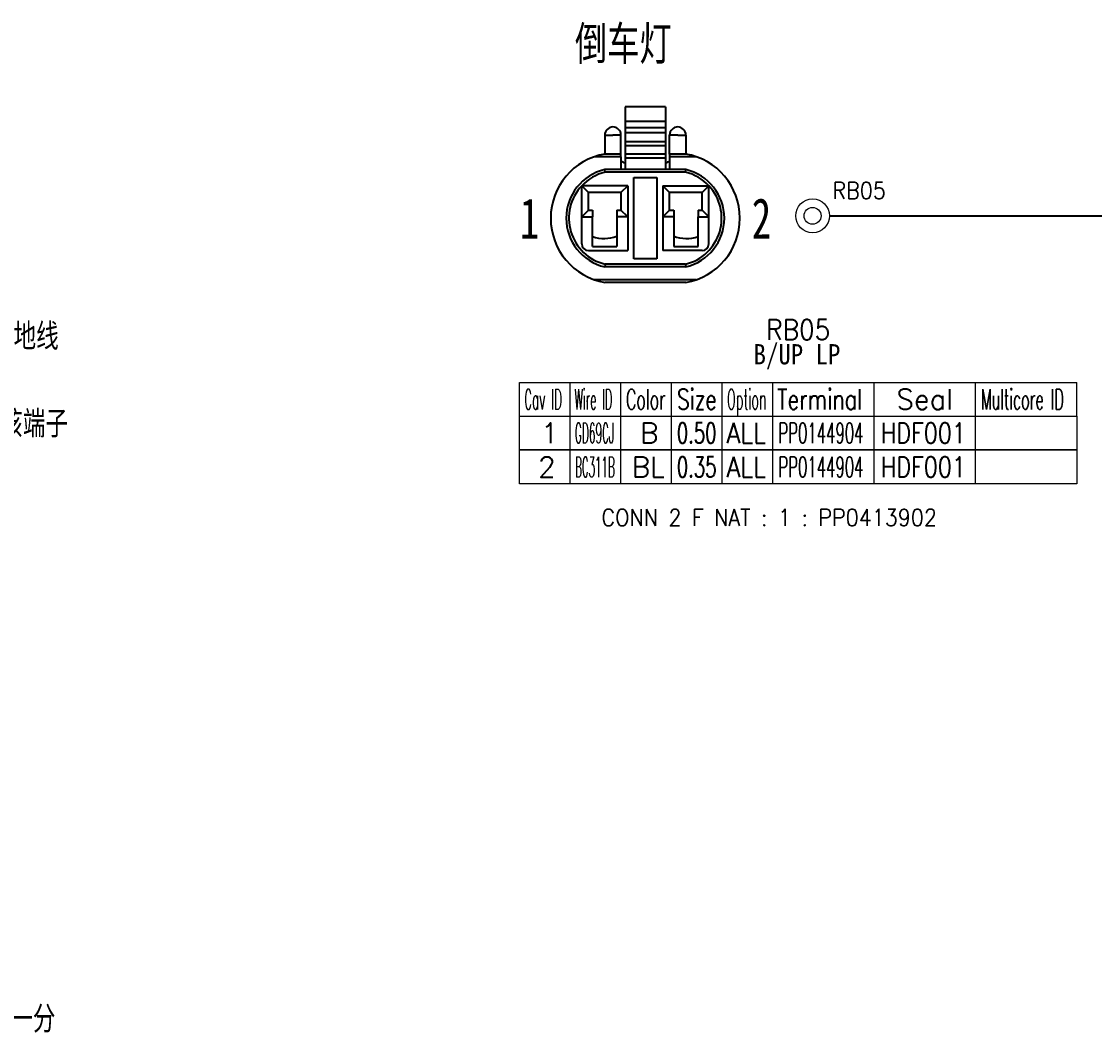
# Model space of a CAD drawing. Header units: inches. Extents: x 47316 to 59086, y 3141 to 11743.
# Drawn here: x 50454 to 50612.8, y 3552.2 to 3702 of the extents above; entities that cross this region are included whole.
import ezdxf

# ---------------------------------------------------------------- set-up
doc = ezdxf.new("R2010")
doc.units = ezdxf.units.IN
doc.header["$MEASUREMENT"] = 0
doc.styles.add('MtX_SimSun', font='')
doc.styles.get("Standard").update_dxf_attribs({"font": ''})
doc.styles.get('MtX_SimSun').set_extended_font_data('SimSun')
doc.styles.get('Standard').set_extended_font_data('SimSun')
doc.linetypes.add('_VH_FELT_TAPE', pattern='A,0.4,-0.7,["FELT",Standard,S=0.3,R=0,X=-0.5,Y=-0.15],-0.7', length=1.8)

msp = doc.modelspace()

# ---------------------------------------------------------------- linework, layer by layer
at = {"color": 0, "lineweight": -3, "ltscale": 0.075}
for p, q in [((50549.35, 3689.37), (50543.35, 3689.37)), ((50549.35, 3687.17), (50543.35, 3687.17)), ((50549.35, 3686.22), (50543.35, 3686.22)), ((50549.35, 3685.48), (50543.35, 3685.48)), ((50549.35, 3684.17), (50543.35, 3684.17)), ((50549.35, 3683.57), (50543.35, 3683.57)), ((50549.35, 3682.37), (50543.35, 3682.37)), ((50549.35, 3681.77), (50543.35, 3681.77))]:
    msp.add_line(p, q, dxfattribs=at)
at = {"color": 0, "lineweight": -3, "ltscale": 0.027502}
for p, q in [((50543.35, 3689.37), (50543.35, 3687.17)), ((50549.35, 3689.37), (50549.35, 3687.17))]:
    msp.add_line(p, q, dxfattribs=at)
at = {"color": 0, "lineweight": -3, "ltscale": 0.011819}
for p, q in [((50543.35, 3687.17), (50543.35, 3686.22)), ((50549.35, 3687.17), (50549.35, 3686.22))]:
    msp.add_line(p, q, dxfattribs=at)
at = {"color": 0, "lineweight": -3, "ltscale": 0.009348}
for p, q in [((50543.35, 3686.22), (50543.35, 3685.48)), ((50549.35, 3686.22), (50549.35, 3685.48))]:
    msp.add_line(p, q, dxfattribs=at)
at = {"color": 0, "lineweight": -3, "ltscale": 0.034998}
for p, q in [((50540.35, 3685.17), (50540.35, 3682.37)), ((50542.75, 3682.37), (50542.75, 3685.17)), ((50549.95, 3682.37), (50549.95, 3685.17)), ((50552.35, 3685.17), (50552.35, 3682.37))]:
    msp.add_line(p, q, dxfattribs=at)
at = {"color": 0, "lineweight": -3, "ltscale": 0.015001}
for p, q in [((50540.35, 3685.17), (50541.55, 3685.17)), ((50551.15, 3685.17), (50549.95, 3685.17))]:
    msp.add_line(p, q, dxfattribs=at)
at = {"color": 0, "lineweight": -3, "ltscale": 0.014999}
for p, q in [((50542.75, 3685.17), (50541.55, 3685.17)), ((50551.15, 3685.17), (50552.35, 3685.17)), ((50543.35, 3683.57), (50543.35, 3682.37)), ((50549.35, 3683.57), (50549.35, 3682.37))]:
    msp.add_line(p, q, dxfattribs=at)
at = {"color": 0, "lineweight": -3, "ltscale": 0.016333}
for p, q in [((50543.35, 3685.48), (50543.35, 3684.17)), ((50549.35, 3685.48), (50549.35, 3684.17))]:
    msp.add_line(p, q, dxfattribs=at)
at = {"color": 0, "lineweight": -3, "ltscale": 0.007498}
for p, q in [((50543.35, 3684.17), (50543.35, 3683.57)), ((50549.35, 3684.17), (50549.35, 3683.57))]:
    msp.add_line(p, q, dxfattribs=at)
at = {"color": 0, "lineweight": -3, "ltscale": 0.04928}
msp.add_line((50542.75, 3681.97), (50538.8, 3681.97), dxfattribs=at)
at = {"color": 0, "lineweight": -3, "ltscale": 0.03}
for p, q in [((50542.75, 3682.37), (50540.35, 3682.37)), ((50552.35, 3682.37), (50549.95, 3682.37))]:
    msp.add_line(p, q, dxfattribs=at)
at = {"color": 0, "lineweight": -3, "ltscale": 0.005002}
for p, q in [((50542.75, 3681.97), (50542.75, 3682.37)), ((50549.95, 3682.37), (50549.95, 3681.97))]:
    msp.add_line(p, q, dxfattribs=at)
at = {"color": 0, "lineweight": -3, "ltscale": 0.023749}
for p, q in [((50542.75, 3681.97), (50542.75, 3680.07)), ((50549.95, 3681.97), (50549.95, 3680.07))]:
    msp.add_line(p, q, dxfattribs=at)
at = {"color": 0, "lineweight": -3, "ltscale": 0.007501}
for p, q in [((50543.35, 3682.37), (50543.35, 3681.77)), ((50549.35, 3682.37), (50549.35, 3681.77)), ((50537.95, 3674.07), (50538.55, 3674.07)), ((50549.95, 3674.07), (50550.55, 3674.07))]:
    msp.add_line(p, q, dxfattribs=at)
at = {"color": 0, "lineweight": -3, "ltscale": 0.021249}
for p, q in [((50543.35, 3681.77), (50543.35, 3680.07)), ((50549.35, 3681.77), (50549.35, 3680.07))]:
    msp.add_line(p, q, dxfattribs=at)
at = {"color": 0, "lineweight": -3, "ltscale": 0.049281}
msp.add_line((50553.89, 3681.97), (50549.95, 3681.97), dxfattribs=at)
at = {"color": 0, "lineweight": -3, "ltscale": 0.15}
for p, q in [((50552.35, 3680.07), (50540.35, 3680.07)), ((50544.65, 3666.87), (50544.65, 3678.87)), ((50548.05, 3678.87), (50548.05, 3666.87)), ((50552.35, 3665.67), (50540.35, 3665.67)), ((50552.35, 3663.37), (50540.35, 3663.37))]:
    msp.add_line(p, q, dxfattribs=at)
at = {"color": 0, "lineweight": -3, "ltscale": 0.005037}
for p, q in [((50540.39, 3679.67), (50540.35, 3680.07)), ((50540.39, 3666.07), (50540.35, 3665.67))]:
    msp.add_line(p, q, dxfattribs=at)
at = {"color": 0, "lineweight": -3, "ltscale": 0.005036}
for p, q in [((50552.3, 3679.67), (50552.35, 3680.07)), ((50552.3, 3666.07), (50552.35, 3665.67))]:
    msp.add_line(p, q, dxfattribs=at)
at = {"color": 0, "lineweight": -3, "ltscale": 0.14882}
for p, q in [((50552.3, 3679.67), (50540.39, 3679.67)), ((50552.3, 3666.07), (50540.39, 3666.07))]:
    msp.add_line(p, q, dxfattribs=at)
at = {"color": 0, "lineweight": -3, "ltscale": 0.0425}
for p, q in [((50544.65, 3678.87), (50548.05, 3678.87)), ((50548.05, 3666.87), (50544.65, 3666.87))]:
    msp.add_line(p, q, dxfattribs=at)
at = {"color": 0, "lineweight": -3, "ltscale": 0.085001}
msp.add_line((50543.75, 3677.67), (50536.95, 3677.67), dxfattribs=at)
at = {"color": 0, "lineweight": -3, "ltscale": 0.017678}
for p, q in [((50536.95, 3677.67), (50537.95, 3676.67)), ((50543.75, 3677.67), (50542.75, 3676.67)), ((50548.95, 3677.67), (50549.95, 3676.67)), ((50555.75, 3677.67), (50554.75, 3676.67)), ((50536.95, 3673.07), (50537.95, 3674.07)), ((50543.75, 3673.07), (50542.75, 3674.07)), ((50548.95, 3673.07), (50549.95, 3674.07)), ((50555.75, 3673.07), (50554.75, 3674.07))]:
    msp.add_line(p, q, dxfattribs=at)
at = {"color": 0, "lineweight": -3, "ltscale": 7.62939e-05}
msp.add_line((50536.95, 3677.66), (50536.95, 3677.67), dxfattribs=at)
at = {"color": 0, "lineweight": -3, "ltscale": 0.107422}
msp.add_line((50536.95, 3669.07), (50536.95, 3677.66), dxfattribs=at)
at = {"color": 0, "lineweight": -3, "ltscale": 0.119998}
for p, q in [((50543.75, 3677.67), (50543.75, 3668.07)), ((50548.95, 3677.67), (50548.95, 3668.07))]:
    msp.add_line(p, q, dxfattribs=at)
at = {"color": 0, "lineweight": -3, "ltscale": 0.084927}
msp.add_line((50548.95, 3677.67), (50555.74, 3677.67), dxfattribs=at)
at = {"color": 0, "lineweight": -3, "ltscale": 7.32422e-05}
msp.add_line((50555.74, 3677.67), (50555.75, 3677.67), dxfattribs=at)
at = {"color": 0, "lineweight": -3, "ltscale": 0.107498}
msp.add_line((50555.75, 3669.07), (50555.75, 3677.67), dxfattribs=at)
at = {"color": 0, "lineweight": -3, "ltscale": 0.060001}
for p, q in [((50542.75, 3676.67), (50537.95, 3676.67)), ((50554.75, 3676.67), (50549.95, 3676.67))]:
    msp.add_line(p, q, dxfattribs=at)
at = {"color": 0, "lineweight": -3, "ltscale": 0.032498}
for p, q in [((50537.95, 3674.07), (50537.95, 3676.67)), ((50542.75, 3676.67), (50542.75, 3674.07)), ((50549.95, 3674.07), (50549.95, 3676.67)), ((50554.75, 3674.07), (50554.75, 3676.67))]:
    msp.add_line(p, q, dxfattribs=at)
at = {"color": 0, "lineweight": -3, "ltscale": 0.0125}
for p, q in [((50538.55, 3674.07), (50538.55, 3673.07)), ((50542.15, 3674.07), (50542.15, 3673.07)), ((50550.55, 3674.07), (50550.55, 3673.07)), ((50554.15, 3674.07), (50554.15, 3673.07))]:
    msp.add_line(p, q, dxfattribs=at)
at = {"color": 0, "lineweight": -3, "ltscale": 0.0075}
for p, q in [((50542.15, 3674.07), (50542.75, 3674.07)), ((50554.15, 3674.07), (50554.75, 3674.07))]:
    msp.add_line(p, q, dxfattribs=at)
at = {"color": 0, "lineweight": -3, "ltscale": 0.020001}
for p, q in [((50536.95, 3673.07), (50538.55, 3673.07)), ((50550.55, 3673.07), (50548.95, 3673.07))]:
    msp.add_line(p, q, dxfattribs=at)
at = {"color": 0, "lineweight": -3, "ltscale": 0.055002}
for p, q in [((50538.55, 3668.67), (50538.55, 3673.07)), ((50542.15, 3673.07), (50542.15, 3668.67)), ((50550.55, 3673.07), (50550.55, 3668.67)), ((50554.15, 3668.67), (50554.15, 3673.07))]:
    msp.add_line(p, q, dxfattribs=at)
at = {"color": 0, "lineweight": -3, "ltscale": 0.02}
for p, q in [((50543.75, 3673.07), (50542.15, 3673.07)), ((50554.15, 3673.07), (50555.75, 3673.07))]:
    msp.add_line(p, q, dxfattribs=at)
at = {"color": 0, "lineweight": -3, "ltscale": 0.072501}
for p, q in [((50537.95, 3668.07), (50543.75, 3668.07)), ((50554.75, 3668.07), (50548.95, 3668.07))]:
    msp.add_line(p, q, dxfattribs=at)
at = {"color": 0, "lineweight": -3, "ltscale": 0.045}
for p, q in [((50538.55, 3668.67), (50542.15, 3668.67)), ((50550.55, 3668.67), (50554.15, 3668.67))]:
    msp.add_line(p, q, dxfattribs=at)
at = {"color": 0, "lineweight": -3, "ltscale": 0.18856}
msp.add_line((50553.89, 3663.77), (50538.8, 3663.77), dxfattribs=at)
at = {"color": 0, "linetype": 'Continuous', "lineweight": 15}
for p, q in [((50527.74, 3648.56), (50610.24, 3648.56)), ((50527.74, 3643.56), (50527.74, 3648.56)), ((50527.74, 3643.56), (50610.24, 3643.56))]:
    msp.add_line(p, q, dxfattribs=at)
at = {"color": 7, "linetype": 'Continuous', "lineweight": 15}
for p, q in [((50535.24, 3643.56), (50535.24, 3648.56)), ((50542.74, 3643.56), (50542.74, 3648.56)), ((50550.24, 3643.56), (50550.24, 3648.56)), ((50557.74, 3643.56), (50557.74, 3648.56)), ((50565.24, 3643.56), (50565.24, 3648.56)), ((50580.24, 3643.56), (50580.24, 3648.56)), ((50595.24, 3643.56), (50595.24, 3648.56)), ((50610.24, 3643.56), (50610.24, 3648.56))]:
    msp.add_line(p, q, dxfattribs=at)
at = {"color": 102, "linetype": 'Continuous', "lineweight": 15}
for p, q in [((50535.24, 3638.56), (50535.24, 3643.56)), ((50542.74, 3638.56), (50542.74, 3643.56)), ((50550.24, 3638.56), (50550.24, 3643.56)), ((50557.74, 3638.56), (50557.74, 3643.56)), ((50565.24, 3638.56), (50565.24, 3643.56)), ((50580.24, 3638.56), (50580.24, 3643.56)), ((50595.24, 3638.56), (50595.24, 3643.56)), ((50535.24, 3633.56), (50535.24, 3638.56)), ((50542.74, 3633.56), (50542.74, 3638.56)), ((50550.24, 3633.56), (50550.24, 3638.56)), ((50557.74, 3633.56), (50557.74, 3638.56)), ((50565.24, 3633.56), (50565.24, 3638.56)), ((50580.24, 3633.56), (50580.24, 3638.56)), ((50595.24, 3633.56), (50595.24, 3638.56))]:
    msp.add_line(p, q, dxfattribs=at)
at = {"color": 0, "linetype": 'Continuous', "lineweight": 15}
for points in [[(50527.74, 3638.56), (50527.74, 3643.56), (50610.24, 3643.56), (50610.24, 3638.56)], [(50527.74, 3633.56), (50527.74, 3638.56), (50610.24, 3638.56), (50610.24, 3633.56)]]:
    msp.add_lwpolyline(points, close=True, dxfattribs=at)
at = {"color": 0, "linetype": '_VH_FELT_TAPE', "lineweight": -3, "ltscale": 5}
msp.add_polyline3d([(50573.61, 3673.22, 0), (50675.45, 3673.22, 0), (50687.29, 3673.22, 0)], dxfattribs=at)
at = {"color": 0, "linetype": 'Continuous', "lineweight": 15}
for radius in [2.5, 1.25]:
    msp.add_circle((50571.11, 3673.22), radius, dxfattribs=at)
at = {"color": 0, "lineweight": -3}
for centre, radius, start, end in [((50541.55, 3685.17), 1.2, 0, 180), ((50551.15, 3685.17), 1.2, 0, 180), ((50541.99, 3672.87), 9.64, 99.7982, 260.2018), ((50550.71, 3672.87), 9.64, 279.7982, 80.2018), ((50542.04, 3672.87), 7.4, 103.265, 256.735), ((50540.25, 3675.07), 6.7, 62.4394, 68.0909), ((50552.45, 3675.07), 6.7, 111.9091, 117.5606), ((50550.65, 3672.87), 7.4, 283.265, 76.735), ((50542.04, 3672.87), 7, 103.6407, 136.6879), ((50550.65, 3672.87), 7, 43.3121, 76.3593), ((50542.04, 3672.87), 7, 136.7582, 256.3593), ((50550.65, 3672.87), 7, 283.6407, 43.2418), ((50537.95, 3669.07), 1, 180, 270), ((50540.25, 3675.07), 5.2, 250.9179, 291.4313), ((50552.45, 3675.07), 5.2, 248.5687, 289.0821), ((50554.75, 3669.07), 1, 270, 360)]:
    msp.add_arc(centre, radius, start, end, dxfattribs=at)

# ---------------------------------------------------------------- texts
at = {"color": 0, "lineweight": -3, "style": 'MtX_SimSun', "width": 0.7}
msp.add_text('倒车灯', height=5, dxfattribs=at).set_placement((50535.93, 3696.23))
at = {"color": 0, "linetype": 'ByBlock', "lineweight": -3, "style": 'MtX_SimSun', "width": 0.7}
for s, p in [('1', (50527.79, 3669.83)), ('2', (50562.11, 3669.83))]:
    msp.add_text(s, height=6, dxfattribs=at).set_placement(p)
at = {"color": 0, "lineweight": -3, "width": 0.7}
for s, p in [('”的，表示该导线为屏蔽线，同一编号为同一屏蔽线，其中屏蔽层接地线', (50352.6, 3653.75)), ('”的，表示该端子', (50434.18, 3640.8)), ('，同一分', (50445.68, 3552.7))]:
    msp.add_text(s, height=3.5, dxfattribs=at).set_placement(p)
at = {"color": 21, "linetype": 'Continuous', "lineweight": 15, "attachment_point": 1}
for s, insert, char_height, width in [('\\Fromans.shx;\\W0.9000000000;\\T1.0000000000;\\o\\lRB05', (50574.04, 3678.22), 2.5, 8.7857), ('\\Fromans.shx;\\W0.3823529412;\\T1.0000000000;\\o\\lGD69CJ', (50535.91, 3642.56), 3, 6.5), ('\\Fromans.shx;\\W0.6500000000;\\T1.0000000000;\\o\\l0.50', (50551.02, 3642.56), 3, 6.5), ('\\Fromans.shx;\\W0.5384615385;\\T1.0000000000;\\o\\lPP0144904', (50566.05, 3642.56), 3, 14), ('\\Fromans.shx;\\W0.3699186992;\\T1.0000000000;\\o\\lBC311B', (50535.96, 3637.56), 3, 6.5), ('\\Fromans.shx;\\W0.6500000000;\\T1.0000000000;\\o\\l0.35', (50551.02, 3637.56), 3, 6.5), ('\\Fromans.shx;\\W0.5384615385;\\T1.0000000000;\\o\\lPP0144904', (50566.05, 3637.56), 3, 14)]:
    msp.add_mtext(s, dxfattribs=dict(at, insert=insert, char_height=char_height, width=width))
at = {"color": 6, "linetype": 'Continuous', "lineweight": 20, "char_height": 3, "attachment_point": 1}
for s, insert, width in [('\\Fromans.shx;\\W0.9000000000;\\T1.0000000000;\\o\\lRB05', (50564.24, 3657.87), 10.5429), ('\\f黑体|b0|i0|c1|p0;\\W0.9000000000;\\T1.0000000000;\\o\\lB/UP LP', (50562.37, 3654.23), 13.591)]:
    msp.add_mtext(s, dxfattribs=dict(at, insert=insert, width=width))
at = {"color": 7, "linetype": 'Continuous', "lineweight": 15, "char_height": 3, "attachment_point": 1}
for s, insert, width in [('\\Fromans.shx;\\W0.4292452830;\\T1.0000000000;\\o\\lCav ID', (50528.43, 3647.56), 6.5), ('\\Fromans.shx;\\W0.4026548673;\\T1.0000000000;\\o\\lWire ID', (50535.86, 3647.56), 6.5), ('\\Fromans.shx;\\W0.5687500000;\\T1.0000000000;\\o\\lColor', (50543.49, 3647.56), 6.5), ('\\Fromans.shx;\\W0.7222222222;\\T1.0000000000;\\o\\lSize', (50551.05, 3647.56), 6.5), ('\\Fromans.shx;\\W0.4595959596;\\T1.0000000000;\\o\\lOption', (50558.44, 3647.56), 6.5), ('\\Fromans.shx;\\W0.7480916031;\\T1.0000000000;\\o\\lTerminal', (50565.85, 3647.56), 14), ('\\Fromans.shx;\\W1.0000000000;\\T1.0000000000;\\o\\lSeal', (50583.53, 3647.56), 9.2857), ('\\Fromans.shx;\\W0.5185185185;\\T1.0000000000;\\o\\lMulticore ID', (50596.04, 3647.56), 14), ('\\Fromans.shx;\\W1.0000000000;\\T1.0000000000;\\o\\l1', (50530.92, 3642.56), 2.8571), ('\\Fromans.shx;\\W1.0000000000;\\T1.0000000000;\\o\\l2', (50530.49, 3637.56), 2.8571)]:
    msp.add_mtext(s, dxfattribs=dict(at, insert=insert, width=width))
at = {"color": 140, "linetype": 'Continuous', "lineweight": 15, "char_height": 3, "attachment_point": 1}
for s, insert, width in [('\\Fromans.shx;\\W1.0000000000;\\T1.0000000000;\\o\\lB', (50545.57, 3642.56), 3), ('\\Fromans.shx;\\W0.8750000000;\\T1.0000000000;\\o\\lALL', (50558.37, 3642.56), 6.5), ('\\Fromans.shx;\\W0.8099173554;\\T1.0000000000;\\o\\lHDF001', (50581.21, 3642.56), 14), ('\\Fromans.shx;\\W1.0000000000;\\T1.0000000000;\\o\\lBL', (50544.35, 3637.56), 5.4286), ('\\Fromans.shx;\\W0.8750000000;\\T1.0000000000;\\o\\lALL', (50558.37, 3637.56), 6.5), ('\\Fromans.shx;\\W0.8099173554;\\T1.0000000000;\\o\\lHDF001', (50581.21, 3637.56), 14)]:
    msp.add_mtext(s, dxfattribs=dict(at, insert=insert, width=width))
at = {"color": 42, "linetype": 'Continuous', "lineweight": 15, "insert": (50539.85, 3629.81), "char_height": 2.5, "width": 58.9286, "attachment_point": 1}
msp.add_mtext('\\Fromans.shx;\\W0.9000000000;\\T1.0000000000;\\o\\lCONN 2 F NAT : 1 : PP0413902', dxfattribs=at)

doc.saveas('drawing.dxf')
